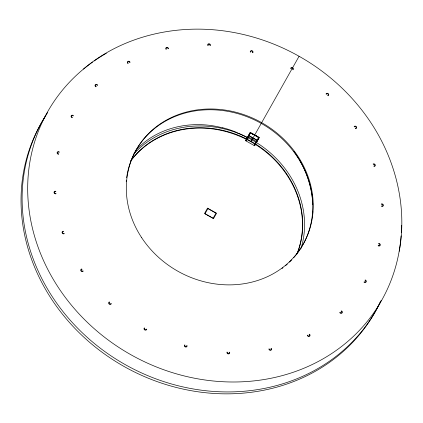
<?xml version="1.0" encoding="UTF-8"?>
<svg xmlns="http://www.w3.org/2000/svg" width="423" height="423" viewBox="0 0 423 423"><rect width="100%" height="100%" fill="white"/><g stroke="black" fill="none" stroke-linecap="round" stroke-linejoin="round"><path stroke-width="0.63" d="M312.809 211.479L312.655 214.487M399.222 251.288C407.798 204.912 394.701 156.267 367.735 118.059L367.254 117.372C331.621 67.03 272.994 34.02 211.474 29.631L210.638 29.578C165.382 26.501 118.324 39.35 83.505 69.049M299.05 56.322L253.657 136.872M255.55 144.053L254.583 145.766L245.583 140.7L250.205 132.484L259.204 137.549L256.465 142.424M252.843 134.017L250.416 132.737L247.587 137.538M249.189 135.355L246.059 140.912L247.027 139.199M250.924 141.747L253.128 137.813M257.02 140.367L248.925 135.809L250.548 132.922L258.649 137.48L254.16 145.47L255.122 143.757M257.665 139.659L256.349 142.477M257.819 139.389L258.067 138.94M258.236 138.644L258.876 137.501L252.573 133.869M254.583 145.766L259.204 137.549M250.205 132.484L248.587 135.349L257.586 140.415M245.583 140.7L247.518 137.269M247.878 137.686L248.142 136.862M131.019 160.439A95.894 85.293 29.3 0 1 251.135 141.367L253.076 137.924M255.973 142.244L256.539 141.594M256.571 141.61L256.285 142.44M135.223 151.08C156.494 126.831 192.243 119.646 222.625 127.894M236.6 132.568L238.577 133.414M250.411 132.748L250.538 132.811M250.686 132.88L252.573 133.874M252.727 133.954L253.203 134.213M246.334 137.174L248.19 138.184M253.107 134.16L253.472 134.361M253.377 134.303L253.811 134.546M253.641 134.451L254.17 134.741M255.217 135.334L256 135.783M255.904 135.73L258.871 137.512M256.153 135.709L256.433 135.868M256.703 136.195L256.973 136.354M293.969 151.429L294.588 152.291M294.889 152.729L295.793 154.041M296.084 154.48L296.666 155.363M296.957 155.807L298.908 158.953M299.442 159.862L302.212 164.933M302.45 165.404C308.547 177.507 312.206 190.879 312.787 204.431M380.351 301.816A191.788 170.58 29.3 0 1 125.134 367.079A191.788 170.58 29.3 0 1 45.843 115.616M381.155 300.483A191.788 170.58 29.3 0 1 125.266 364.637A191.788 170.58 29.3 0 1 47.619 112.629M130.802 160.825A95.894 85.293 29.3 0 1 250.622 141.578A95.894 85.293 29.3 0 1 297.046 253.763M251.135 141.367A95.894 85.293 29.3 0 1 297.036 253.943M238.604 133.345A103.445 91.442 38.5 0 1 246.366 137.105M222.651 127.72A95.778 84.33 38.2 0 1 236.658 132.388M126.646 177.729A95.894 85.293 29.3 0 1 254.842 120.084A95.894 85.293 29.3 0 1 293.721 257.66M291.653 259.918A95.894 85.293 29.3 0 1 289.496 262.096M287.243 264.195A95.894 85.293 29.3 0 1 285.382 265.808M282.982 267.754A95.894 85.293 29.3 0 1 281.998 268.505M126.218 181.414A95.894 85.293 29.3 0 1 126.34 180.182M291.061 68.642A0.957 0.851 29.3 0 1 292.409 68.082A0.957 0.851 29.3 0 1 292.626 69.525M250.754 52.108A0.957 0.851 29.3 0 1 251.23 51.114A0.957 0.851 29.3 0 1 252.404 51.495A0.957 0.851 29.3 0 1 252.314 52.611M208.306 45.51A0.957 0.851 29.3 0 1 208.391 44.394A0.957 0.851 29.3 0 1 209.591 44.399A0.957 0.851 29.3 0 1 209.903 45.52M166.398 49.153A0.957 0.851 29.3 0 1 166.831 47.815A0.957 0.851 29.3 0 1 168.063 48.793M128.269 63.244A0.957 0.851 29.3 0 1 127.825 62.155A0.957 0.851 29.3 0 1 128.856 61.663A0.957 0.851 29.3 0 1 129.644 62.588M96.28 86.493A0.957 0.851 29.3 0 1 95.492 85.568A0.957 0.851 29.3 0 1 96.259 84.769A0.957 0.851 29.3 0 1 97.306 85.43M72.37 117.351A0.957 0.851 29.3 0 1 71.635 116.018A0.957 0.851 29.3 0 1 73.153 115.96M58.755 153.808A0.957 0.851 29.3 0 1 57.644 153.258A0.957 0.851 29.3 0 1 57.93 152.19A0.957 0.851 29.3 0 1 59.135 152.386M55.963 193.29A0.957 0.851 29.3 0 1 54.757 193.1A0.957 0.851 29.3 0 1 54.641 191.963A0.957 0.851 29.3 0 1 55.81 191.778M64.053 233.285A0.957 0.851 29.3 0 1 62.578 232.74A0.957 0.851 29.3 0 1 63.503 231.677M82.924 270.757A0.957 0.851 29.3 0 1 81.803 271.069A0.957 0.851 29.3 0 1 81.179 270.043A0.957 0.851 29.3 0 1 82.088 269.393M110.969 303.339A0.957 0.851 29.3 0 1 110.054 303.994A0.957 0.851 29.3 0 1 109.123 303.185A0.957 0.851 29.3 0 1 109.726 302.265M146.321 329.046A0.957 0.851 29.3 0 1 144.973 329.607A0.957 0.851 29.3 0 1 144.756 328.163M186.628 345.575A0.957 0.851 29.3 0 1 186.152 346.569A0.957 0.851 29.3 0 1 184.978 346.194A0.957 0.851 29.3 0 1 185.063 345.073M229.076 352.174A0.957 0.851 29.3 0 1 228.991 353.295A0.957 0.851 29.3 0 1 227.786 353.29A0.957 0.851 29.3 0 1 227.474 352.169M270.979 348.531A0.957 0.851 29.3 0 1 270.546 349.874A0.957 0.851 29.3 0 1 269.319 348.896M309.107 334.44A0.957 0.851 29.3 0 1 309.557 335.534A0.957 0.851 29.3 0 1 308.526 336.026A0.957 0.851 29.3 0 1 307.738 335.095M341.102 311.191A0.957 0.851 29.3 0 1 341.89 312.121A0.957 0.851 29.3 0 1 341.123 312.92A0.957 0.851 29.3 0 1 340.076 312.253M365.012 280.338A0.957 0.851 29.3 0 1 365.747 281.665A0.957 0.851 29.3 0 1 364.224 281.729M378.627 243.875A0.957 0.851 29.3 0 1 379.732 244.425A0.957 0.851 29.3 0 1 379.447 245.499A0.957 0.851 29.3 0 1 378.247 245.303M381.419 204.394A0.957 0.851 29.3 0 1 382.625 204.589A0.957 0.851 29.3 0 1 382.736 205.726A0.957 0.851 29.3 0 1 381.572 205.906M373.329 164.399A0.957 0.851 29.3 0 1 374.799 164.944A0.957 0.851 29.3 0 1 373.879 166.006M354.453 126.932A0.957 0.851 29.3 0 1 355.574 126.614A0.957 0.851 29.3 0 1 356.203 127.64A0.957 0.851 29.3 0 1 355.288 128.296M326.413 94.345A0.957 0.851 29.3 0 1 327.328 93.689A0.957 0.851 29.3 0 1 328.259 94.498A0.957 0.851 29.3 0 1 327.651 95.424M401.083 235.87A191.788 170.58 29.3 0 1 130.844 354.701A191.788 170.58 29.3 0 1 92.552 62.096M94.155 60.97A191.788 170.58 29.3 0 1 106.369 53.256M401.533 225.401A191.788 170.58 29.3 0 1 401.3 232.608M290.612 68.452A1.438 1.28 29.3 0 1 292.616 67.706A1.438 1.28 29.3 0 1 293.023 69.811M250.268 52.034A1.438 1.28 29.3 0 1 251.928 50.681A1.438 1.28 29.3 0 1 252.822 52.769M207.788 45.499A1.438 1.28 29.3 0 1 208.978 43.749A1.438 1.28 29.3 0 1 210.39 45.599M165.969 49.306A1.438 1.28 29.3 0 1 166.688 47.387A1.438 1.28 29.3 0 1 168.528 48.751M127.905 63.513A1.438 1.28 29.3 0 1 127.936 61.346A1.438 1.28 29.3 0 1 130.083 62.371M95.942 86.831A1.438 1.28 29.3 0 1 95.376 84.674A1.438 1.28 29.3 0 1 97.676 85.171M72.211 117.758A1.438 1.28 29.3 0 1 71.217 115.786A1.438 1.28 29.3 0 1 73.417 115.611M58.723 154.263A1.438 1.28 29.3 0 1 57.11 152.555A1.438 1.28 29.3 0 1 59.252 151.92M56 193.776A1.438 1.28 29.3 0 1 54.012 192.481A1.438 1.28 29.3 0 1 55.847 191.328M64.259 233.708A1.438 1.28 29.3 0 1 62.133 232.835A1.438 1.28 29.3 0 1 63.408 231.233M83.246 271.127A1.438 1.28 29.3 0 1 80.93 270.879A1.438 1.28 29.3 0 1 81.813 268.954M111.36 303.693A1.438 1.28 29.3 0 1 109.113 304.01A1.438 1.28 29.3 0 1 109.414 301.885M146.77 329.237A1.438 1.28 29.3 0 1 144.761 329.977A1.438 1.28 29.3 0 1 144.359 327.878M187.114 345.649A1.438 1.28 29.3 0 1 185.448 347.008A1.438 1.28 29.3 0 1 184.56 344.919M229.594 352.185A1.438 1.28 29.3 0 1 228.404 353.94A1.438 1.28 29.3 0 1 226.987 352.084M271.407 348.383A1.438 1.28 29.3 0 1 270.694 350.302A1.438 1.28 29.3 0 1 268.854 348.938M309.472 334.175A1.438 1.28 29.3 0 1 309.44 336.343A1.438 1.28 29.3 0 1 307.299 335.312M341.435 310.852A1.438 1.28 29.3 0 1 342.006 313.015A1.438 1.28 29.3 0 1 339.706 312.518M365.171 279.931A1.438 1.28 29.3 0 1 366.165 281.903A1.438 1.28 29.3 0 1 363.96 282.072M378.654 243.421A1.438 1.28 29.3 0 1 380.272 245.134A1.438 1.28 29.3 0 1 378.13 245.763M381.377 203.907A1.438 1.28 29.3 0 1 383.37 205.208A1.438 1.28 29.3 0 1 381.53 206.361M373.123 163.981A1.438 1.28 29.3 0 1 375.243 164.848A1.438 1.28 29.3 0 1 373.974 166.456M354.13 126.556A1.438 1.28 29.3 0 1 356.452 126.805A1.438 1.28 29.3 0 1 355.563 128.729M326.022 93.996A1.438 1.28 29.3 0 1 328.269 93.673A1.438 1.28 29.3 0 1 327.968 95.799M133.229 154.67A97.813 86.995 29.3 0 1 251.558 139.648A97.813 86.995 29.3 0 1 301.081 248.253M247.867 136.724A98.771 87.852 29.3 0 1 256.803 141.758M207.54 208.158L204.536 213.509L213.536 218.58L216.539 213.229L207.54 208.158M207.878 208.618L205.012 213.721L213.107 218.284L215.973 213.181L207.878 208.618M141.71 237.747A95.894 85.293 29.3 0 0 303.317 243.992A95.894 85.293 29.3 0 0 214.26 109.06A95.894 85.293 29.3 0 0 141.71 237.747"/></g></svg>
